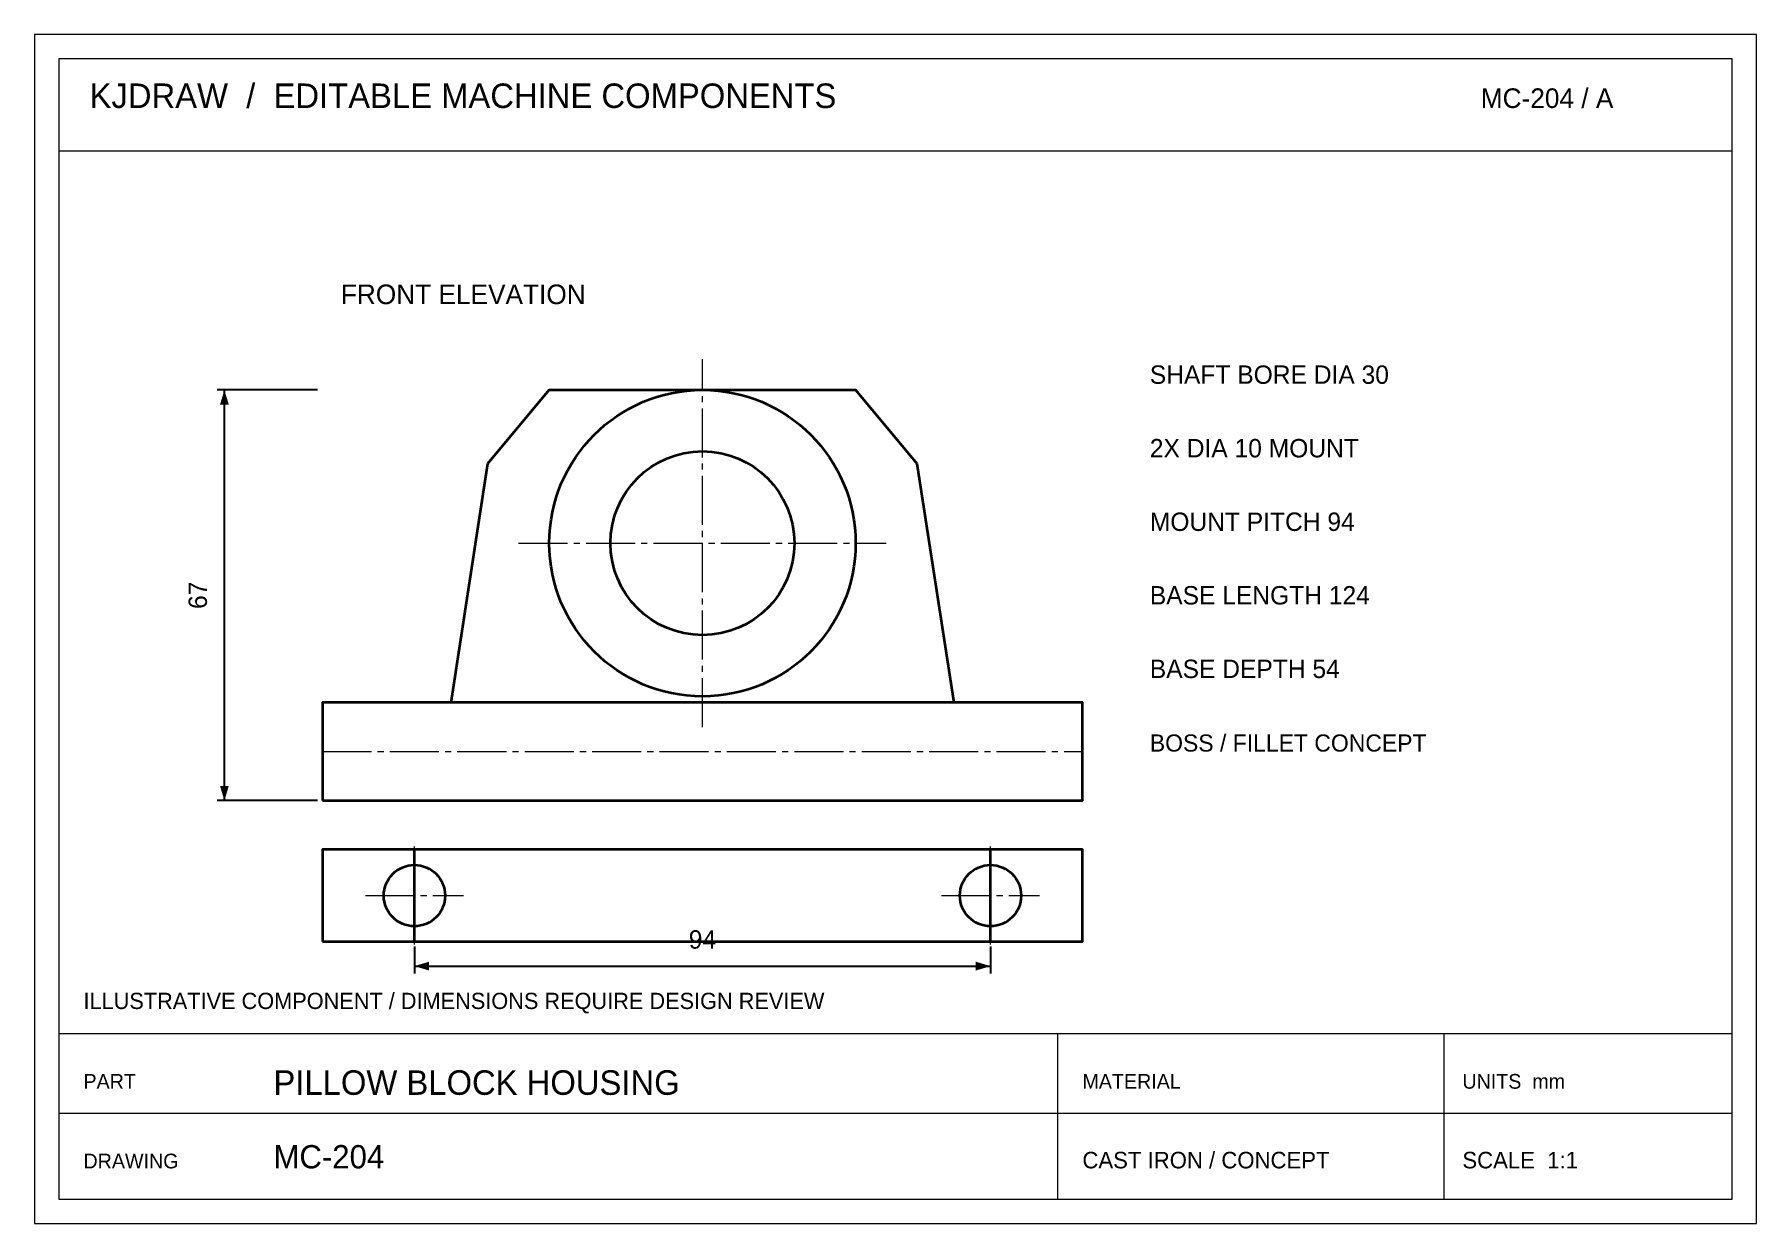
# Model space of a CAD drawing. Header units: millimetres. Extents: x 8 to 289, y 8 to 202.
import ezdxf
from ezdxf.enums import TextEntityAlignment as Align

# ---------------------------------------------------------------- set-up
doc = ezdxf.new("R2010")
doc.units = ezdxf.units.MM
doc.linetypes.add('CENTER', pattern=[11, 8, -1, 1, -1])
doc.layers.get('0').update_dxf_attribs({"linetype": 'CONTINUOUS'})
for name, color, linetype, lineweight in [('CENTER_LINES', 3, 'CENTER', 13), ('DIMENSIONS', 2, 'CONTINUOUS', 18), ('NOTES', 7, 'CONTINUOUS', 18), ('PART_OUTLINE', 7, 'CONTINUOUS', 35), ('SHEET_FRAME', 8, 'CONTINUOUS', 18)]:
    doc.layers.add(name, color=color, linetype=linetype, lineweight=lineweight)
doc.styles.get("Standard").update_dxf_attribs({"font": 'sans-serif'})
doc.dimstyles.new('KJDRAW-SHOWCASE', dxfattribs={"dimtxt": 3, "dimasz": 2.4, "dimexe": 1.2, "dimexo": 0.8, "dimtad": 0, "dimtih": 1, "dimtoh": 1, "dimdec": 0, "dimzin": 0, "dimdsep": 46, "dimcen": 2.5, "dimadec": 0, "dimazin": 0, "dimtfac": 1, "dimtdec": 4, "dimtofl": 0, "dimtmove": 0, "dimatfit": 3, "dimfxl": 1, "dimtolj": 1, "dimtzin": 0, "dimarcsym": 0})

# ---------------------------------------------------------------- blocks, each defined once
blk = doc.blocks.new('*D1')
for p, q in [((70, 53.2), (70, 48.8)), ((164, 53.2), (164, 48.8)), ((70, 50), (164, 50))]:
    blk.add_line(p, q)
for points in [[(70, 50), (72.4, 50.72), (72.4, 49.28)], [(164, 50), (161.6, 49.28), (161.6, 50.72)]]:
    blk.add_solid(points)
blk.add_text('94', height=3).set_placement((117, 51.95), align=Align.BOTTOM_CENTER)
blk = doc.blocks.new('*D2')
for p, q in [((54.2, 144), (37.8, 144)), ((39, 77), (39, 144)), ((54.2, 77), (37.8, 77))]:
    blk.add_line(p, q)
for points in [[(39, 144), (39.72, 141.6), (38.28, 141.6)], [(39, 77), (38.28, 79.4), (39.72, 79.4)]]:
    blk.add_solid(points)
blk.add_text('67', height=3, rotation=90).set_placement((37.05, 110.5), align=Align.BOTTOM_CENTER)

msp = doc.modelspace()

# ---------------------------------------------------------------- linework, layer by layer
at = {"layer": 'CENTER_LINES'}
for p, q in [((117, 89), (117, 149)), ((87, 119), (147, 119)), ((55, 85), (179, 85)), ((70, 53.5), (70, 69.5)), ((164, 53.5), (164, 69.5)), ((62, 61.5), (78, 61.5)), ((156, 61.5), (172, 61.5))]:
    msp.add_line(p, q, dxfattribs=at)
at = {"layer": 'PART_OUTLINE'}
for p, q in [((70, 54), (70, 69)), ((164, 54), (164, 69))]:
    msp.add_line(p, q, dxfattribs=at)
for points in [[(76, 93), (82, 132), (92, 144), (142, 144), (152, 132), (158, 93)], [(55, 77), (179, 77), (179, 93), (55, 93)], [(55, 54), (179, 54), (179, 69), (55, 69)]]:
    msp.add_lwpolyline(points, close=True, dxfattribs=at)
for centre, radius in [((117, 119), 25), ((117, 119), 15), ((70, 61.5), 5), ((164, 61.5), 5)]:
    msp.add_circle(centre, radius, dxfattribs=at)
at = {"layer": 'SHEET_FRAME'}
for p, q in [((12, 183), (285, 183)), ((12, 39), (285, 39)), ((175, 12), (175, 39)), ((238, 12), (238, 39)), ((12, 26), (285, 26))]:
    msp.add_line(p, q, dxfattribs=at)
for points in [[(8, 8), (289, 8), (289, 202), (8, 202)], [(12, 12), (285, 12), (285, 198), (12, 198)]]:
    msp.add_lwpolyline(points, close=True, dxfattribs=at)

# ---------------------------------------------------------------- texts
at = {"layer": 'NOTES'}
for s, height, p in [('KJDRAW  /  EDITABLE MACHINE COMPONENTS', 4, (17, 190)), ('MC-204 / A', 3.2, (244, 190)), ('FRONT ELEVATION', 3.2, (58, 158)), ('SHAFT BORE DIA 30', 3, (190, 145)), ('2X DIA 10 MOUNT', 3, (190, 133)), ('MOUNT PITCH 94', 3, (190, 121)), ('BASE LENGTH 124', 3, (190, 109)), ('BASE DEPTH 54', 3, (190, 97)), ('BOSS / FILLET CONCEPT', 2.8, (190, 85)), ('ILLUSTRATIVE COMPONENT / DIMENSIONS REQUIRE DESIGN REVIEW', 2.65, (16, 43)), ('PART', 2.4, (16, 30)), ('PILLOW BLOCK HOUSING', 4, (47, 29)), ('MATERIAL', 2.4, (179, 30)), ('UNITS  mm', 2.4, (241, 30)), ('MC-204', 3.8, (47, 17)), ('CAST IRON / CONCEPT', 2.7, (179, 17)), ('SCALE  1:1', 2.7, (241, 17)), ('DRAWING', 2.4, (16, 17))]:
    msp.add_text(s, height=height, dxfattribs=at).set_placement(p)

# ---------------------------------------------------------------- dimensions: what is measured, and where the dimension line sits
at = {"layer": 'DIMENSIONS'}
for p1, p2, distance, picture, middle in [((55, 77), (55, 144), 16, '*D2', (37.05, 110.5)), ((70, 54), (164, 54), -4, '*D1', (117, 51.95))]:
    dim = msp.add_aligned_dim(p1=p1, p2=p2, distance=distance, dimstyle='KJDRAW-SHOWCASE', override={"dimscale": 1, "dimtxt": 3, "dimasz": 2.4, "dimexe": 1.2, "dimexo": 0.8, "dimdec": 0, "dimlfac": 1, "dimzin": 8, "dimdsep": 46, "dimlunit": 2}, dxfattribs=at)
    dim.commit()
    dim.dimension.update_dxf_attribs({"geometry": picture, "text_midpoint": middle})

doc.saveas('drawing.dxf')
